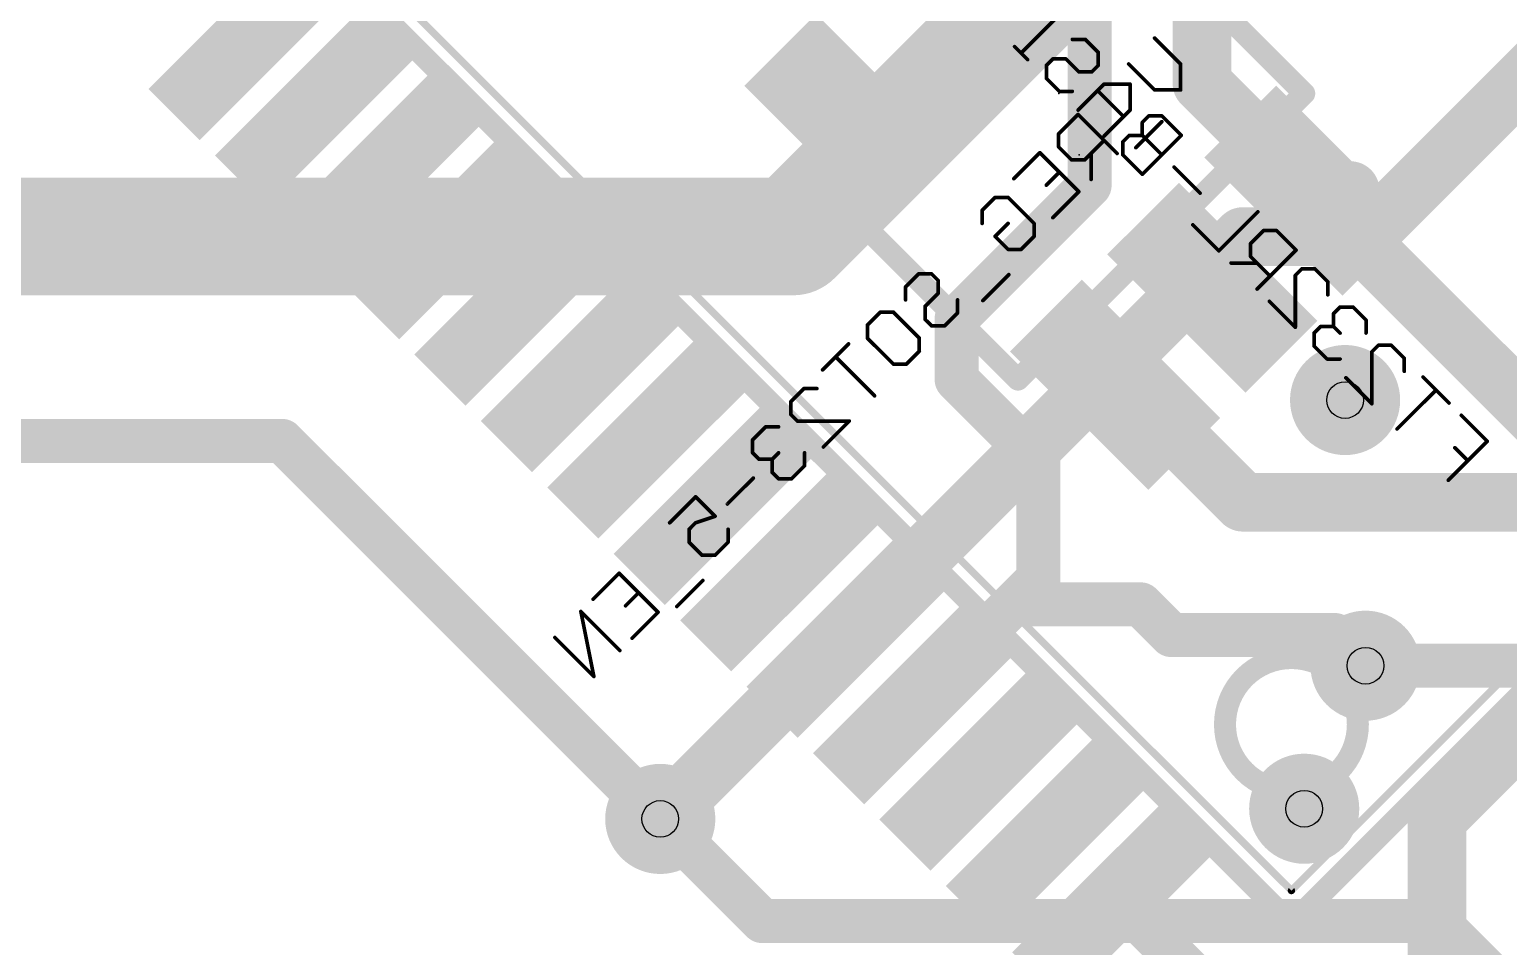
# Model space of a CAD drawing. Extents: x -76 to 580, y -41 to 95.
# Drawn here: x 428.53 to 438.76, y 4.77 to 11.12 of the extents above; entities that cross this region are included whole.
import ezdxf

# ---------------------------------------------------------------- set-up
doc = ezdxf.new("R2010")
doc.units = 0
for name, color, linetype in [('1', 22, 'CONTINUOUS'), ('16', 175, 'CONTINUOUS'), ('18', 82, 'CONTINUOUS'), ('22', 2, 'CONTINUOUS'), ('24', 7, 'CONTINUOUS'), ('28', 253, 'CONTINUOUS'), ('29', 253, 'CONTINUOUS'), ('30', 253, 'CONTINUOUS'), ('32', 253, 'CONTINUOUS'), ('44', 253, 'CONTINUOUS'), ('52', 253, 'CONTINUOUS')]:
    doc.layers.add(name, color=color, linetype=linetype)

# ---------------------------------------------------------------- blocks, each defined once
blk = doc.blocks.new('RECT')
blk.add_solid([(-0.5, -0.5), (0.5, -0.5), (-0.5, 0.5), (0.5, 0.5)])
blk = doc.blocks.new('ROUNDV')
at = {"const_width": 0.5}
blk.add_lwpolyline([(0, -0.25, 1), (0, 0.25, 1), (0, -0.25)], format="xyb", dxfattribs=at)

msp = doc.modelspace()

# ---------------------------------------------------------------- linework, layer by layer
at = {"layer": '1'}
for points, const_width in [([(441.8003, 13.7179), (437.7698, 9.6874)], 0.4064), ([(436.6384, 12.5158), (433.81, 9.6874)], 0.8128), ([(433.81, 9.6874), (417.5466, 9.6874)], 0.8128), ([(436.9213, 9.6874), (432.8908, 5.6569)], 0.4064), ([(437.7698, 9.6874), (436.9213, 9.6874)], 0.4064), ([(430.2745, 8.2731), (416.5566, 8.2731)], 0.3048), ([(432.8908, 5.6569), (430.2745, 8.2731)], 0.3048), ([(438.9719, 6.7175), (437.7698, 6.7175)], 0.3048), ([(433.5979, 4.9497), (432.8908, 5.6569)], 0.3048), ([(438.2648, 4.9497), (433.5979, 4.9497)], 0.3048), ([(441.6589, 1.5556), (438.2648, 4.9497)], 0.3048)]:
    msp.add_lwpolyline(points, dxfattribs=dict(at, const_width=const_width))
for points, const_width in [([(433.6663, 9.831, 1), (433.9537, 9.5437)], 0.4064), ([(433.81, 9.4842, 1), (433.81, 9.8906)], 0.4064), ([(436.9213, 9.789, 1), (436.9213, 9.5858)], 0.2032), ([(436.9931, 9.6155, 1), (436.8494, 9.7592)], 0.2032), ([(437.698, 9.7592, 1), (437.8416, 9.6155)], 0.2032), ([(437.7698, 9.5858, 1), (437.7698, 9.789)], 0.2032), ([(430.3284, 8.327, 1), (430.2206, 8.2193)], 0.1524), ([(430.2745, 8.1969, 1), (430.2745, 8.3493)], 0.1524), ([(437.7698, 6.7937, 1), (437.7698, 6.6413)], 0.1524), ([(432.8189, 5.7287, 1), (432.9626, 5.585)], 0.2032), ([(432.9447, 5.7107, 1), (432.8369, 5.603)], 0.1524), ([(432.8369, 5.603, 1), (432.9447, 5.7107)], 0.1524), ([(433.5979, 5.0259, 1), (433.5979, 4.8735)], 0.1524), ([(433.544, 4.8959, 1), (433.6518, 5.0036)], 0.1524), ([(438.3187, 5.0036, 1), (438.2109, 4.8959)], 0.1524), ([(438.2648, 4.8735, 1), (438.2648, 5.0259)], 0.1524)]:
    msp.add_lwpolyline(points, format="xyb", dxfattribs=dict(at, const_width=const_width))
at = {"layer": '16'}
for points, const_width in [([(436.6384, 12.5158), (436.6384, 10.748)], 0.4064), ([(435.8606, 10.0409), (435.8606, 11.3137)], 0.3048), ([(443.6388, 11.0309), (438.2648, 5.6569)], 0.4064), ([(436.6384, 10.748), (437.381, 10.0055)], 0.4064), ([(437.3455, 10.0409), (437.381, 10.0055)], 0.4064), ([(434.9414, 9.1217), (435.8606, 10.0409)], 0.3048), ([(437.381, 10.0055), (439.3962, 7.9903)], 0.4064), ([(437.6637, 10.0055), (437.381, 10.0055)], 0.4064), ([(434.9414, 8.6974), (434.9414, 9.1217)], 0.3048), ([(435.5071, 8.1317), (434.9414, 8.6974)], 0.3048), ([(436.0375, 8.662), (436.1082, 8.662)], 0.4064), ([(436.1082, 8.662), (436.9213, 7.8489)], 0.4064), ([(435.5071, 7.3186), (435.5071, 8.1317)], 0.3048), ([(436.9213, 7.8489), (439.3254, 7.8489)], 0.4064), ([(435.3303, 7.1418), (435.5071, 7.3186)], 0.3048), ([(435.3303, 7.1418), (434.672, 6.4835)], 0.3048), ([(436.2142, 7.1418), (435.3303, 7.1418)], 0.3048), ([(436.4263, 6.9296), (436.2142, 7.1418)], 0.3048), ([(434.177, 6.9431), (432.8908, 5.6569)], 0.3048), ([(434.2124, 6.9431), (434.177, 6.9431)], 0.3048), ([(434.3184, 6.9431), (434.2124, 6.9431)], 0.3048), ([(437.5577, 6.9296), (436.4263, 6.9296)], 0.3048), ([(437.7698, 6.7175), (437.5577, 6.9296)], 0.3048), ([(438.2648, 5.6569), (438.2648, 4.2426)], 0.4064), ([(439.0921, 2.0633), (436.0508, 5.1046)], 0.3048)]:
    msp.add_lwpolyline(points, dxfattribs=dict(at, const_width=const_width))
for points, const_width in [([(436.7103, 10.8199, 1), (436.5666, 10.6762)], 0.2032), ([(436.5368, 10.748, 1), (436.74, 10.748)], 0.2032), ([(437.4174, 10.1128, 1), (437.2737, 9.9691)], 0.2032), ([(435.9145, 9.987, 1), (435.8067, 10.0948)], 0.1524), ([(437.4528, 10.0773, 1), (437.3091, 9.9336)], 0.2032), ([(437.381, 10.1071, 1), (437.381, 9.9039)], 0.2032), ([(437.3091, 9.9336, 1), (437.4528, 10.0773)], 0.2032), ([(437.3091, 9.9336, 1), (437.4528, 10.0773)], 0.2032), ([(437.6637, 9.9039, 1), (437.6637, 10.1071)], 0.2032), ([(435.7844, 10.0409, 1), (435.9368, 10.0409)], 0.1524), ([(435.0176, 9.1217, 1), (434.8652, 9.1217)], 0.1524), ([(434.8875, 9.1756, 1), (434.9953, 9.0678)], 0.1524), ([(434.9953, 8.7513, 1), (434.8875, 8.6435)], 0.1524), ([(436.0375, 8.7636, 1), (436.0375, 8.5604)], 0.2032), ([(436.18, 8.7338, 1), (436.0363, 8.5901)], 0.2032), ([(436.1082, 8.5604, 1), (436.1082, 8.7636)], 0.2032), ([(434.8652, 8.6974, 1), (435.0176, 8.6974)], 0.1524), ([(435.5833, 8.1317, 1), (435.4309, 8.1317)], 0.1524), ([(435.4532, 8.0778, 1), (435.5609, 8.1856)], 0.1524), ([(436.9213, 7.9505, 1), (436.9213, 7.7473)], 0.2032), ([(436.8494, 7.777, 1), (436.9931, 7.9207)], 0.2032), ([(435.5609, 7.2647, 1), (435.4532, 7.3724)], 0.1524), ([(435.4309, 7.3186, 1), (435.5833, 7.3186)], 0.1524), ([(435.3303, 7.218, 1), (435.3303, 7.0656)], 0.1524), ([(435.2764, 7.1957, 1), (435.3842, 7.0879)], 0.1524), ([(435.3842, 7.0879, 1), (435.2764, 7.1957)], 0.1524), ([(436.2681, 7.1957, 1), (436.1603, 7.0879)], 0.1524), ([(436.2142, 7.0656, 1), (436.2142, 7.218)], 0.1524), ([(434.177, 7.0193, 1), (434.177, 6.8669)], 0.1524), ([(434.2309, 6.8892, 1), (434.1231, 6.997)], 0.1524), ([(434.2124, 7.0193, 1), (434.2124, 6.8669)], 0.1524), ([(434.2123, 6.8669, 1), (434.2124, 7.0193)], 0.1524), ([(434.3184, 6.8669, 1), (434.3184, 7.0193)], 0.1524), ([(436.4263, 7.0058, 1), (436.4263, 6.8534)], 0.1524), ([(436.3724, 6.8758, 1), (436.4802, 6.9835)], 0.1524), ([(437.6116, 6.9835, 1), (437.5038, 6.8758)], 0.1524), ([(437.5577, 6.8534, 1), (437.5577, 7.0058)], 0.1524), ([(437.7159, 6.6636, 1), (437.8237, 6.7714)], 0.1524), ([(434.6181, 6.5373, 1), (434.7259, 6.4296)], 0.1524), ([(438.3664, 5.6569, 1), (438.1632, 5.6569)], 0.2032), ([(432.8369, 5.7107, 1), (432.9447, 5.603)], 0.1524), ([(438.1929, 5.7287, 1), (438.3366, 5.585)], 0.2032), ([(436.1047, 5.1585, 1), (435.997, 5.0507)], 0.1524)]:
    msp.add_lwpolyline(points, format="xyb", dxfattribs=dict(at, const_width=const_width))
at = {"layer": '22', "const_width": 0.1524}
for points in [[(429.9032, 12.286), (437.2572, 4.9321)], [(437.2572, 4.9321), (441.3937, 9.0686)]]:
    msp.add_lwpolyline(points, dxfattribs=at)
at = {"layer": '22'}
for points, const_width in [([(437.2572, 5.8513, 1), (437.2572, 6.7705, 1), (437.2572, 5.8513)], 0.1524), ([(437.2302, 4.959, 1), (437.2841, 4.9051)], 0.0762), ([(437.2302, 4.9051, 1), (437.2841, 4.959)], 0.0762)]:
    msp.add_lwpolyline(points, format="xyb", dxfattribs=dict(at, const_width=const_width))
at = {"layer": '24'}
for p in [(435.6485, 10.6773), (435.7899, 10.253)]:
    msp.add_point(p, dxfattribs=at)
at = {"layer": '28'}
for points, const_width in [([(430.1324, 12.286), (437.2572, 5.1612)], 0.0508), ([(435.387, 10.9568), (435.6566, 11.2264)], 0.0254), ([(435.7415, 11.0517), (435.8314, 11.0517)], 0.0254), ([(435.8314, 11.0517), (435.9212, 10.9618)], 0.0254), ([(436.3105, 11.0615), (436.4903, 10.8817)], 0.0254), ([(435.4319, 10.9118), (435.3421, 11.0017)], 0.0254), ([(435.9212, 10.9618), (435.9212, 10.8719)], 0.0254), ([(435.6067, 10.9169), (435.5617, 10.8719)], 0.0254), ([(435.5617, 10.8719), (435.5617, 10.782)], 0.0254), ([(435.6965, 10.9169), (435.6067, 10.9169)], 0.0254), ([(435.7864, 10.827), (435.6965, 10.9169)], 0.0254), ([(435.9212, 10.8719), (435.8763, 10.827)], 0.0254), ([(436.3105, 10.702), (436.1308, 10.8817)], 0.0254), ([(436.4903, 10.8817), (436.4903, 10.702)], 0.0254), ([(435.5617, 10.782), (435.6516, 10.6922)], 0.0254), ([(435.9611, 10.7421), (435.7814, 10.5624)], 0.0254), ([(435.8763, 10.827), (435.7864, 10.827)], 0.0254), ([(436.1409, 10.7421), (435.9611, 10.7421)], 0.0254), ([(436.1409, 10.5624), (436.1409, 10.7421)], 0.0254), ([(435.6516, 10.6922), (435.7415, 10.6922)], 0.0254), ([(436.096, 10.5174), (435.9162, 10.6972)], 0.0254), ([(436.4903, 10.702), (436.3105, 10.702)], 0.0254), ([(435.7813, 10.5323), (435.6465, 10.3975)], 0.0254), ([(436.051, 10.2626), (435.7813, 10.5323)], 0.0254), ([(435.9611, 10.3826), (436.1409, 10.5624)], 0.0254), ([(436.3605, 10.4823), (436.1808, 10.3026)], 0.0254), ([(436.2707, 10.5225), (436.2257, 10.4775)], 0.0254), ([(436.2257, 10.4775), (436.2257, 10.3877)], 0.0254), ([(436.3606, 10.5225), (436.2707, 10.5225)], 0.0254), ([(436.4954, 10.3877), (436.3606, 10.5225)], 0.0254), ([(435.6465, 10.3975), (435.6465, 10.3076)], 0.0254), ([(435.8263, 10.2177), (435.9611, 10.3525)], 0.0254), ([(436.1359, 10.3877), (436.0909, 10.3427)], 0.0254), ([(436.0909, 10.3427), (436.0909, 10.2528)], 0.0254), ([(436.2257, 10.3877), (436.1359, 10.3877)], 0.0254), ([(436.2257, 10.118), (436.4954, 10.3877)], 0.0254), ([(436.3606, 10.2528), (436.2257, 10.3877)], 0.0254), ([(435.337, 10.0879), (435.5167, 10.2677)], 0.0254), ([(435.5167, 10.2677), (435.7864, 9.998)], 0.0254), ([(435.6465, 10.3076), (435.7364, 10.2177)], 0.0254), ([(435.8712, 10.2626), (435.8712, 10.0829)], 0.0254), ([(436.0909, 10.2528), (436.2257, 10.118)], 0.0254), ([(435.6515, 10.1329), (435.5617, 10.043)], 0.0254), ([(435.7364, 10.2177), (435.8263, 10.2177)], 0.0254), ([(436.6252, 9.9882), (436.4454, 10.168)], 0.0254), ([(435.1173, 9.8682), (435.2072, 9.9581)], 0.0254), ([(435.2072, 9.9581), (435.2971, 9.9581)], 0.0254), ([(435.2971, 9.9581), (435.4768, 9.7784)], 0.0254), ([(435.7864, 9.998), (435.6066, 9.8183)], 0.0254), ([(435.1173, 9.7784), (435.1173, 9.8682)], 0.0254), ([(437.0246, 9.8584), (436.7549, 9.5888)], 0.0254), ([(435.2072, 9.6885), (435.2971, 9.7784)], 0.0254), ([(435.4768, 9.7784), (435.4768, 9.6885)], 0.0254), ([(436.7549, 9.5888), (436.5752, 9.7686)], 0.0254), ([(437.0645, 9.7287), (436.9746, 9.6388)], 0.0254), ([(437.1544, 9.7287), (437.0645, 9.7287)], 0.0254), ([(437.2892, 9.5938), (437.1544, 9.7287)], 0.0254), ([(435.2971, 9.5986), (435.2072, 9.6885)], 0.0254), ([(435.4768, 9.6885), (435.3869, 9.5986)], 0.0254), ([(436.9746, 9.6388), (436.9746, 9.5489)], 0.0254), ([(435.3869, 9.5986), (435.2971, 9.5986)], 0.0254), ([(437.0196, 9.504), (436.8398, 9.504)], 0.0254), ([(436.9746, 9.5489), (437.1094, 9.4141)], 0.0254), ([(437.0196, 9.3242), (437.2892, 9.5938)], 0.0254), ([(434.5881, 9.339), (434.678, 9.4289)], 0.0254), ([(434.678, 9.4289), (434.7679, 9.4289)], 0.0254), ([(434.7679, 9.4289), (434.8128, 9.384)], 0.0254), ([(435.3021, 9.4239), (435.1223, 9.2441)], 0.0254), ([(437.2842, 9.4191), (437.3291, 9.4641)], 0.0254), ([(437.2842, 9.0596), (437.2842, 9.4191)], 0.0254), ([(437.3291, 9.4641), (437.419, 9.4641)], 0.0254), ([(437.419, 9.4641), (437.5089, 9.3742)], 0.0254), ([(434.5881, 9.2492), (434.5881, 9.339)], 0.0254), ([(434.8128, 9.384), (434.8128, 9.2941)], 0.0254), ([(437.5089, 9.3742), (437.5088, 9.2843)], 0.0254), ([(434.8128, 9.2941), (434.7229, 9.2042)], 0.0254), ([(434.7229, 9.2042), (434.7229, 9.1143)], 0.0254), ([(434.9476, 9.1593), (434.9476, 9.2492)], 0.0254), ([(437.1044, 9.2394), (437.2842, 9.0596)], 0.0254), ([(437.5937, 9.1995), (437.5488, 9.1545)], 0.0254), ([(437.6836, 9.1995), (437.5937, 9.1995)], 0.0254), ([(437.7735, 9.1096), (437.6836, 9.1995)], 0.0254), ([(434.3235, 9.0744), (434.4134, 9.1643)], 0.0254), ([(434.4134, 9.1643), (434.5033, 9.1643)], 0.0254), ([(434.5033, 9.1643), (434.683, 8.9846)], 0.0254), ([(434.7229, 9.1143), (434.7679, 9.0694)], 0.0254), ([(434.8577, 9.0694), (434.9476, 9.1593)], 0.0254), ([(437.5488, 9.1545), (437.5488, 9.0646)], 0.0254), ([(437.7735, 9.0197), (437.7735, 9.1096)], 0.0254), ([(434.3235, 8.9846), (434.3235, 9.0744)], 0.0254), ([(434.7679, 9.0694), (434.8577, 9.0694)], 0.0254), ([(437.2572, 5.1612), (441.1646, 9.0686)], 0.0508), ([(437.4589, 9.0646), (437.4139, 9.0197)], 0.0254), ([(437.4139, 9.0197), (437.4139, 8.9298)], 0.0254), ([(437.5488, 9.0646), (437.4589, 9.0646)], 0.0254), ([(437.5488, 9.0646), (437.5937, 9.0197)], 0.0254), ([(434.1937, 8.9446), (434.014, 8.7649)], 0.0254), ([(434.5033, 8.8048), (434.3235, 8.9846)], 0.0254), ([(434.683, 8.8947), (434.5931, 8.8048)], 0.0254), ([(434.683, 8.9846), (434.683, 8.8947)], 0.0254), ([(437.4139, 8.9298), (437.5038, 8.8399)], 0.0254), ([(437.8134, 8.8899), (437.8583, 8.9349)], 0.0254), ([(437.8134, 8.5304), (437.8134, 8.8899)], 0.0254), ([(437.8583, 8.9349), (437.9482, 8.9349)], 0.0254), ([(437.9482, 8.9349), (438.0381, 8.845)], 0.0254), ([(434.3735, 8.5851), (434.1038, 8.8548)], 0.0254), ([(434.5931, 8.8048), (434.5033, 8.8048)], 0.0254), ([(437.5038, 8.8399), (437.5937, 8.8399)], 0.0254), ([(438.0381, 8.845), (438.0381, 8.7551)], 0.0254), ([(437.6336, 8.7102), (437.8134, 8.5304)], 0.0254), ([(438.3476, 8.5354), (438.1678, 8.7152)], 0.0254), ([(433.7943, 8.5452), (433.8842, 8.6351)], 0.0254), ([(433.8842, 8.6351), (433.9741, 8.6351)], 0.0254), ([(437.9881, 8.3557), (438.2577, 8.6253)], 0.0254), ([(433.7943, 8.4553), (433.7943, 8.5452)], 0.0254), ([(433.8392, 8.4104), (433.7943, 8.4553)], 0.0254), ([(434.1987, 8.4104), (433.8392, 8.4104)], 0.0254), ([(434.019, 8.2306), (434.1987, 8.4104)], 0.0254), ([(438.6122, 8.2708), (438.4324, 8.4506)], 0.0254), ([(433.6196, 8.3705), (433.5297, 8.2806)], 0.0254), ([(433.5297, 8.2806), (433.5297, 8.1907)], 0.0254), ([(433.7094, 8.3705), (433.6196, 8.3705)], 0.0254), ([(433.5297, 8.1907), (433.5746, 8.1458)], 0.0254), ([(433.6645, 8.1458), (433.7094, 8.1907)], 0.0254), ([(433.8892, 8.1009), (433.8892, 8.1907)], 0.0254), ([(438.3426, 8.0012), (438.6122, 8.2708)], 0.0254), ([(438.4774, 8.136), (438.3875, 8.2259)], 0.0254), ([(433.5746, 8.1458), (433.6645, 8.1458)], 0.0254), ([(433.6645, 8.1458), (433.6645, 8.0559)], 0.0254), ([(433.7993, 8.011), (433.8892, 8.1009)], 0.0254), ([(433.5347, 8.016), (433.355, 7.8363)], 0.0254), ([(433.6645, 8.0559), (433.7094, 8.011)], 0.0254), ([(433.7094, 8.011), (433.7993, 8.011)], 0.0254), ([(432.9555, 7.7065), (433.1353, 7.8862)], 0.0254), ([(433.1353, 7.8862), (433.2701, 7.7514)], 0.0254), ([(433.1353, 7.7065), (433.0904, 7.6615)], 0.0254), ([(433.0904, 7.6615), (433.0904, 7.5716)], 0.0254), ([(433.2701, 7.7514), (433.1353, 7.7065)], 0.0254), ([(433.36, 7.5716), (433.36, 7.6615)], 0.0254), ([(433.0904, 7.5716), (433.1802, 7.4818)], 0.0254), ([(433.2701, 7.4818), (433.36, 7.5716)], 0.0254), ([(433.1802, 7.4818), (433.2701, 7.4818)], 0.0254), ([(432.4263, 7.1772), (432.6061, 7.357)], 0.0254), ([(432.6061, 7.357), (432.8757, 7.0874)], 0.0254), ([(433.1853, 7.307), (433.0055, 7.1273)], 0.0254), ([(432.7409, 7.2222), (432.651, 7.1323)], 0.0254), ([(432.6111, 6.8228), (432.3415, 7.0924)], 0.0254), ([(432.3415, 7.0924), (432.4314, 6.643)], 0.0254), ([(432.8757, 7.0874), (432.696, 6.9076)], 0.0254), ([(432.4314, 6.643), (432.1617, 6.9126)], 0.0254)]:
    msp.add_lwpolyline(points, dxfattribs=dict(at, const_width=const_width))
for points, const_width in [([(435.7415, 11.058, 1), (435.7415, 11.0453)], 0.0127), ([(435.8358, 11.0562, 1), (435.8269, 11.0472)], 0.0127), ([(435.8314, 11.0453, 1), (435.8314, 11.058)], 0.0127), ([(436.315, 11.066, 1), (436.306, 11.057)], 0.0127), ([(435.3465, 11.0062, 1), (435.3376, 10.9972)], 0.0127), ([(435.3825, 10.9613, 1), (435.3915, 10.9523)], 0.0127), ([(435.9276, 10.9618, 1), (435.9149, 10.9618)], 0.0127), ([(435.9167, 10.9573, 1), (435.9257, 10.9663)], 0.0127), ([(435.4274, 10.9073, 1), (435.4364, 10.9163)], 0.0127), ([(435.5572, 10.8764, 1), (435.5662, 10.8674)], 0.0127), ([(435.5681, 10.8719, 1), (435.5554, 10.8719)], 0.0127), ([(435.6067, 10.9232, 1), (435.6067, 10.9105)], 0.0127), ([(435.6111, 10.9124, 1), (435.6022, 10.9213)], 0.0127), ([(435.701, 10.9213, 1), (435.692, 10.9124)], 0.0127), ([(435.6965, 10.9105, 1), (435.6965, 10.9232)], 0.0127), ([(435.9149, 10.8719, 1), (435.9276, 10.8719)], 0.0127), ([(435.9257, 10.8674, 1), (435.9167, 10.8764)], 0.0127), ([(436.1353, 10.8862, 1), (436.1263, 10.8772)], 0.0127), ([(436.4966, 10.8817, 1), (436.4839, 10.8817)], 0.0127), ([(436.4858, 10.8772, 1), (436.4948, 10.8862)], 0.0127), ([(435.5662, 10.7865, 1), (435.5572, 10.7775)], 0.0127), ([(435.5554, 10.782, 1), (435.5681, 10.782)], 0.0127), ([(435.7864, 10.8333, 1), (435.7864, 10.8206)], 0.0127), ([(435.7819, 10.8225, 1), (435.7909, 10.8315)], 0.0127), ([(435.8718, 10.8315, 1), (435.8808, 10.8225)], 0.0127), ([(435.8763, 10.8206, 1), (435.8763, 10.8333)], 0.0127), ([(435.9611, 10.7485, 1), (435.9611, 10.7358)], 0.0127), ([(435.9656, 10.7376, 1), (435.9566, 10.7466)], 0.0127), ([(436.1472, 10.7421, 1), (436.1346, 10.7421)], 0.0127), ([(436.1409, 10.7358, 1), (436.1409, 10.7485)], 0.0127), ([(435.6516, 10.6985, 1), (435.6516, 10.6858)], 0.0127), ([(435.6471, 10.6877, 1), (435.6561, 10.6966)], 0.0127), ([(435.7415, 10.6858, 1), (435.7415, 10.6985)], 0.0127), ([(435.9207, 10.7017, 1), (435.9117, 10.6927)], 0.0127), ([(436.3105, 10.7083, 1), (436.3105, 10.6956)], 0.0127), ([(436.306, 10.6975, 1), (436.315, 10.7065)], 0.0127), ([(436.4839, 10.702, 1), (436.4966, 10.702)], 0.0127), ([(436.4903, 10.6956, 1), (436.4903, 10.7083)], 0.0127), ([(435.7858, 10.5368, 1), (435.7768, 10.5278)], 0.0127), ([(435.7769, 10.5669, 1), (435.7859, 10.5579)], 0.0127), ([(435.7858, 10.5278, 1), (435.7768, 10.5368)], 0.0127), ([(436.1345, 10.5624, 1), (436.1472, 10.5624)], 0.0127), ([(436.1454, 10.5579, 1), (436.1364, 10.5669)], 0.0127), ([(436.0915, 10.5129, 1), (436.1004, 10.5219)], 0.0127), ([(436.2321, 10.4775, 1), (436.2194, 10.4775)], 0.0127), ([(436.2213, 10.482, 1), (436.2302, 10.473)], 0.0127), ([(436.2707, 10.5288, 1), (436.2707, 10.5161)], 0.0127), ([(436.2752, 10.518, 1), (436.2662, 10.527)], 0.0127), ([(436.365, 10.527, 1), (436.3561, 10.518)], 0.0127), ([(436.365, 10.4778, 1), (436.356, 10.4868)], 0.0127), ([(436.3606, 10.5161, 1), (436.3606, 10.5288)], 0.0127), ([(435.6529, 10.3975, 1), (435.6402, 10.3975)], 0.0127), ([(435.642, 10.402, 1), (435.651, 10.393)], 0.0127), ([(435.9566, 10.3871, 1), (435.9656, 10.3781)], 0.0127), ([(435.9656, 10.348, 1), (435.9566, 10.357)], 0.0127), ([(436.0864, 10.3472, 1), (436.0954, 10.3382)], 0.0127), ([(436.0973, 10.3427, 1), (436.0846, 10.3427)], 0.0127), ([(436.1359, 10.394, 1), (436.1359, 10.3813)], 0.0127), ([(436.1404, 10.3832, 1), (436.1314, 10.3921)], 0.0127), ([(436.2302, 10.3921, 1), (436.2213, 10.3832)], 0.0127), ([(436.2194, 10.3877, 1), (436.2321, 10.3877)], 0.0127), ([(436.2257, 10.3813, 1), (436.2257, 10.394)], 0.0127), ([(436.4999, 10.3832, 1), (436.4909, 10.3921)], 0.0127), ([(436.4909, 10.3832, 1), (436.4999, 10.3921)], 0.0127), ([(435.5212, 10.2722, 1), (435.5122, 10.2632)], 0.0127), ([(435.5212, 10.2632, 1), (435.5122, 10.2722)], 0.0127), ([(435.651, 10.3121, 1), (435.642, 10.3031)], 0.0127), ([(435.6402, 10.3076, 1), (435.6529, 10.3076)], 0.0127), ([(435.8776, 10.2626, 1), (435.8649, 10.2626)], 0.0127), ([(436.0465, 10.2582, 1), (436.0555, 10.2671)], 0.0127), ([(436.0954, 10.2573, 1), (436.0864, 10.2483)], 0.0127), ([(436.0846, 10.2528, 1), (436.0973, 10.2528)], 0.0127), ([(436.1763, 10.307, 1), (436.1852, 10.2981)], 0.0127), ([(436.3561, 10.2483, 1), (436.365, 10.2573)], 0.0127), ([(435.656, 10.1284, 1), (435.6471, 10.1373)], 0.0127), ([(435.7364, 10.2241, 1), (435.7364, 10.2114)], 0.0127), ([(435.7319, 10.2132, 1), (435.7409, 10.2222)], 0.0127), ([(435.8218, 10.2222, 1), (435.8308, 10.2132)], 0.0127), ([(435.8263, 10.2114, 1), (435.8263, 10.2241)], 0.0127), ([(436.2213, 10.1225, 1), (436.2302, 10.1135)], 0.0127), ([(436.2213, 10.1135, 1), (436.2302, 10.1225)], 0.0127), ([(436.4499, 10.1725, 1), (436.4409, 10.1635)], 0.0127), ([(435.3325, 10.0924, 1), (435.3415, 10.0834)], 0.0127), ([(435.5572, 10.0475, 1), (435.5662, 10.0385)], 0.0127), ([(435.8649, 10.0829, 1), (435.8776, 10.0829)], 0.0127), ([(435.2072, 9.9645, 1), (435.2072, 9.9518)], 0.0127), ([(435.2117, 9.9536, 1), (435.2027, 9.9626)], 0.0127), ([(435.3016, 9.9626, 1), (435.2926, 9.9536)], 0.0127), ([(435.2971, 9.9518, 1), (435.2971, 9.9645)], 0.0127), ([(435.7909, 9.9936, 1), (435.7819, 10.0025)], 0.0127), ([(435.7819, 9.9936, 1), (435.7909, 10.0025)], 0.0127), ([(436.6207, 9.9837, 1), (436.6297, 9.9927)], 0.0127), ([(435.1237, 9.8682, 1), (435.111, 9.8682)], 0.0127), ([(435.1128, 9.8727, 1), (435.1218, 9.8638)], 0.0127), ([(435.6021, 9.8228, 1), (435.6111, 9.8138)], 0.0127), ([(437.0291, 9.854, 1), (437.0201, 9.8629)], 0.0127), ([(435.111, 9.7784, 1), (435.1237, 9.7784)], 0.0127), ([(435.3016, 9.7739, 1), (435.2926, 9.7829)], 0.0127), ([(435.4832, 9.7784, 1), (435.4705, 9.7784)], 0.0127), ([(435.4723, 9.7739, 1), (435.4813, 9.7829)], 0.0127), ([(436.5797, 9.7731, 1), (436.5707, 9.7641)], 0.0127), ([(437.0645, 9.735, 1), (437.0645, 9.7223)], 0.0127), ([(437.069, 9.7242, 1), (437.06, 9.7331)], 0.0127), ([(437.1589, 9.7331, 1), (437.1499, 9.7242)], 0.0127), ([(437.1544, 9.7223, 1), (437.1544, 9.735)], 0.0127), ([(435.2117, 9.693, 1), (435.2027, 9.684)], 0.0127), ([(435.2027, 9.693, 1), (435.2117, 9.684)], 0.0127), ([(435.4705, 9.6885, 1), (435.4832, 9.6885)], 0.0127), ([(435.4813, 9.684, 1), (435.4723, 9.693)], 0.0127), ([(436.9701, 9.6433, 1), (436.9791, 9.6343)], 0.0127), ([(436.981, 9.6388, 1), (436.9683, 9.6388)], 0.0127), ([(435.2971, 9.605, 1), (435.2971, 9.5923)], 0.0127), ([(435.2926, 9.5941, 1), (435.3016, 9.6031)], 0.0127), ([(435.3825, 9.6031, 1), (435.3914, 9.5941)], 0.0127), ([(435.3869, 9.5923, 1), (435.3869, 9.605)], 0.0127), ([(436.7505, 9.5933, 1), (436.7594, 9.5843)], 0.0127), ([(436.7505, 9.5843, 1), (436.7594, 9.5933)], 0.0127), ([(436.8398, 9.5103, 1), (436.8398, 9.4976)], 0.0127), ([(436.9791, 9.5534, 1), (436.9701, 9.5444)], 0.0127), ([(436.9683, 9.5489, 1), (436.981, 9.5489)], 0.0127), ([(437.0195, 9.4976, 1), (437.0196, 9.5103)], 0.0127), ([(437.2937, 9.5894, 1), (437.2847, 9.5983)], 0.0127), ([(437.2847, 9.5894, 1), (437.2937, 9.5983)], 0.0127), ([(434.678, 9.4353, 1), (434.678, 9.4226)], 0.0127), ([(434.6825, 9.4244, 1), (434.6735, 9.4334)], 0.0127), ([(434.7723, 9.4334, 1), (434.7634, 9.4244)], 0.0127), ([(434.7679, 9.4226, 1), (434.7679, 9.4353)], 0.0127), ([(435.3066, 9.4194, 1), (435.2976, 9.4284)], 0.0127), ([(437.1049, 9.4096, 1), (437.1139, 9.4186)], 0.0127), ([(437.2905, 9.4191, 1), (437.2778, 9.4191)], 0.0127), ([(437.2797, 9.4236, 1), (437.2886, 9.4146)], 0.0127), ([(437.3291, 9.4704, 1), (437.3291, 9.4577)], 0.0127), ([(437.3336, 9.4596, 1), (437.3246, 9.4685)], 0.0127), ([(437.4235, 9.4685, 1), (437.4145, 9.4596)], 0.0127), ([(437.419, 9.4577, 1), (437.419, 9.4704)], 0.0127), ([(434.5944, 9.339, 1), (434.5817, 9.339)], 0.0127), ([(434.5836, 9.3435, 1), (434.5926, 9.3345)], 0.0127), ([(434.8191, 9.384, 1), (434.8064, 9.384)], 0.0127), ([(434.8083, 9.3795, 1), (434.8173, 9.3885)], 0.0127), ([(437.0151, 9.3287, 1), (437.024, 9.3197)], 0.0127), ([(437.5152, 9.3742, 1), (437.5025, 9.3742)], 0.0127), ([(437.5044, 9.3697, 1), (437.5133, 9.3787)], 0.0127), ([(434.5817, 9.2492, 1), (434.5944, 9.2492)], 0.0127), ([(434.7184, 9.2087, 1), (434.7274, 9.1997)], 0.0127), ([(434.7293, 9.2042, 1), (434.7166, 9.2042)], 0.0127), ([(434.8064, 9.2941, 1), (434.8191, 9.2941)], 0.0127), ([(434.8173, 9.2896, 1), (434.8083, 9.2986)], 0.0127), ([(434.954, 9.2492, 1), (434.9413, 9.2492)], 0.0127), ([(435.1179, 9.2486, 1), (435.1268, 9.2396)], 0.0127), ([(437.1089, 9.2438, 1), (437.0999, 9.2349)], 0.0127), ([(437.5025, 9.2843, 1), (437.5152, 9.2843)], 0.0127), ([(437.5937, 9.2058, 1), (437.5937, 9.1931)], 0.0127), ([(437.5982, 9.195, 1), (437.5892, 9.2039)], 0.0127), ([(437.6881, 9.2039, 1), (437.6791, 9.195)], 0.0127), ([(437.6836, 9.1931, 1), (437.6836, 9.2058)], 0.0127), ([(434.4134, 9.1707, 1), (434.4134, 9.158)], 0.0127), ([(434.4179, 9.1598, 1), (434.4089, 9.1688)], 0.0127), ([(434.5077, 9.1688, 1), (434.4988, 9.1598)], 0.0127), ([(434.5033, 9.158, 1), (434.5033, 9.1707)], 0.0127), ([(434.7274, 9.1188, 1), (434.7184, 9.1099)], 0.0127), ([(434.7166, 9.1143, 1), (434.7293, 9.1143)], 0.0127), ([(434.9413, 9.1593, 1), (434.954, 9.1593)], 0.0127), ([(434.9521, 9.1548, 1), (434.9431, 9.1638)], 0.0127), ([(437.5551, 9.1545, 1), (437.5424, 9.1545)], 0.0127), ([(437.5443, 9.159, 1), (437.5532, 9.15)], 0.0127), ([(437.7798, 9.1096, 1), (437.7671, 9.1096)], 0.0127), ([(437.769, 9.1051, 1), (437.7779, 9.1141)], 0.0127), ([(434.3298, 9.0744, 1), (434.3171, 9.0744)], 0.0127), ([(434.319, 9.0789, 1), (434.328, 9.0699)], 0.0127), ([(434.7679, 9.0758, 1), (434.7679, 9.0631)], 0.0127), ([(434.7634, 9.0649, 1), (434.7723, 9.0739)], 0.0127), ([(434.8532, 9.0739, 1), (434.8622, 9.0649)], 0.0127), ([(434.8577, 9.0631, 1), (434.8577, 9.0758)], 0.0127), ([(437.2778, 9.0596, 1), (437.2905, 9.0596)], 0.0127), ([(437.2797, 9.0551, 1), (437.2886, 9.0641)], 0.0127), ([(437.4203, 9.0197, 1), (437.4076, 9.0197)], 0.0127), ([(437.4095, 9.0242, 1), (437.4184, 9.0152)], 0.0127), ([(437.4589, 9.071, 1), (437.4589, 9.0583)], 0.0127), ([(437.4634, 9.0601, 1), (437.4544, 9.0691)], 0.0127), ([(437.5424, 9.0646, 1), (437.5551, 9.0646)], 0.0127), ([(437.5532, 9.0691, 1), (437.5443, 9.0601)], 0.0127), ([(437.5488, 9.0583, 1), (437.5488, 9.071)], 0.0127), ([(437.5892, 9.0152, 1), (437.5982, 9.0242)], 0.0127), ([(437.7671, 9.0197, 1), (437.7798, 9.0197)], 0.0127), ([(434.1982, 8.9402, 1), (434.1892, 8.9491)], 0.0127), ([(434.3171, 8.9846, 1), (434.3298, 8.9846)], 0.0127), ([(434.328, 8.989, 1), (434.319, 8.9801)], 0.0127), ([(434.6894, 8.9846, 1), (434.6767, 8.9846)], 0.0127), ([(434.6767, 8.8947, 1), (434.6894, 8.8947)], 0.0127), ([(434.6785, 8.9801, 1), (434.6875, 8.989)], 0.0127), ([(434.6875, 8.8902, 1), (434.6785, 8.8992)], 0.0127), ([(437.4184, 8.9343, 1), (437.4095, 8.9253)], 0.0127), ([(437.4076, 8.9298, 1), (437.4203, 8.9298)], 0.0127), ([(437.8197, 8.8899, 1), (437.807, 8.8899)], 0.0127), ([(437.8089, 8.8944, 1), (437.8178, 8.8854)], 0.0127), ([(437.8583, 8.9412, 1), (437.8583, 8.9285)], 0.0127), ([(437.8628, 8.9304, 1), (437.8538, 8.9393)], 0.0127), ([(437.9527, 8.9393, 1), (437.9437, 8.9304)], 0.0127), ([(437.9482, 8.9285, 1), (437.9482, 8.9412)], 0.0127), ([(434.1083, 8.8593, 1), (434.0993, 8.8503)], 0.0127), ([(434.5033, 8.8111, 1), (434.5033, 8.7984)], 0.0127), ([(434.4988, 8.8003, 1), (434.5077, 8.8093)], 0.0127), ([(434.5886, 8.8093, 1), (434.5976, 8.8003)], 0.0127), ([(434.5931, 8.7984, 1), (434.5931, 8.8111)], 0.0127), ([(437.5038, 8.8463, 1), (437.5038, 8.8336)], 0.0127), ([(437.4993, 8.8354, 1), (437.5083, 8.8444)], 0.0127), ([(437.5937, 8.8336, 1), (437.5937, 8.8463)], 0.0127), ([(438.0444, 8.845, 1), (438.0317, 8.845)], 0.0127), ([(438.0336, 8.8405, 1), (438.0425, 8.8495)], 0.0127), ([(434.0095, 8.7694, 1), (434.0184, 8.7604)], 0.0127), ([(437.6381, 8.7146, 1), (437.6291, 8.7057)], 0.0127), ([(438.0317, 8.7551, 1), (438.0444, 8.7551)], 0.0127), ([(438.1723, 8.7197, 1), (438.1634, 8.7107)], 0.0127), ([(433.8842, 8.6414, 1), (433.8842, 8.6288)], 0.0127), ([(433.8887, 8.6306, 1), (433.8797, 8.6396)], 0.0127), ([(433.974, 8.6287, 1), (433.9741, 8.6414)], 0.0127), ([(434.369, 8.5806, 1), (434.378, 8.5896)], 0.0127), ([(438.2622, 8.6208, 1), (438.2532, 8.6298)], 0.0127), ([(433.8006, 8.5452, 1), (433.7879, 8.5452)], 0.0127), ([(433.7898, 8.5497, 1), (433.7988, 8.5407)], 0.0127), ([(437.807, 8.5304, 1), (437.8197, 8.5304)], 0.0127), ([(437.8089, 8.5259, 1), (437.8178, 8.5349)], 0.0127), ([(438.3431, 8.5309, 1), (438.3521, 8.5399)], 0.0127), ([(433.7879, 8.4553, 1), (433.8006, 8.4553)], 0.0127), ([(433.7988, 8.4598, 1), (433.7898, 8.4509)], 0.0127), ([(433.8392, 8.4168, 1), (433.8392, 8.4041)], 0.0127), ([(433.8347, 8.4059, 1), (433.8437, 8.4149)], 0.0127), ([(434.2032, 8.4059, 1), (434.1943, 8.4149)], 0.0127), ([(434.1987, 8.4041, 1), (434.1987, 8.4168)], 0.0127), ([(438.4369, 8.4551, 1), (438.428, 8.4461)], 0.0127), ([(433.536, 8.2806, 1), (433.5233, 8.2806)], 0.0127), ([(433.5252, 8.2851, 1), (433.5342, 8.2761)], 0.0127), ([(433.6196, 8.3768, 1), (433.6196, 8.3641)], 0.0127), ([(433.6241, 8.366, 1), (433.6151, 8.375)], 0.0127), ([(433.7094, 8.3641, 1), (433.7094, 8.3768)], 0.0127), ([(437.9836, 8.3602, 1), (437.9926, 8.3512)], 0.0127), ([(433.5342, 8.1952, 1), (433.5252, 8.1862)], 0.0127), ([(433.5233, 8.1907, 1), (433.536, 8.1907)], 0.0127), ([(433.7139, 8.1862, 1), (433.705, 8.1952)], 0.0127), ([(433.8956, 8.1907, 1), (433.8829, 8.1907)], 0.0127), ([(434.0145, 8.2351, 1), (434.0235, 8.2262)], 0.0127), ([(438.392, 8.2304, 1), (438.383, 8.2214)], 0.0127), ([(438.6167, 8.2663, 1), (438.6077, 8.2753)], 0.0127), ([(438.6077, 8.2663, 1), (438.6167, 8.2753)], 0.0127), ([(433.5746, 8.1521, 1), (433.5746, 8.1394)], 0.0127), ([(433.5701, 8.1413, 1), (433.5791, 8.1503)], 0.0127), ([(433.66, 8.1503, 1), (433.669, 8.1413)], 0.0127), ([(433.6709, 8.1458, 1), (433.6582, 8.1458)], 0.0127), ([(433.6645, 8.1394, 1), (433.6645, 8.1521)], 0.0127), ([(433.8829, 8.1009, 1), (433.8956, 8.1009)], 0.0127), ([(433.8937, 8.0964, 1), (433.8847, 8.1053)], 0.0127), ([(438.4729, 8.1315, 1), (438.4819, 8.1405)], 0.0127), ([(433.5392, 8.0115, 1), (433.5302, 8.0205)], 0.0127), ([(433.669, 8.0604, 1), (433.66, 8.0514)], 0.0127), ([(433.6582, 8.0559, 1), (433.6709, 8.0559)], 0.0127), ([(433.7094, 8.0173, 1), (433.7094, 8.0046)], 0.0127), ([(433.705, 8.0065, 1), (433.7139, 8.0155)], 0.0127), ([(433.7948, 8.0155, 1), (433.8038, 8.0065)], 0.0127), ([(433.7993, 8.0046, 1), (433.7993, 8.0173)], 0.0127), ([(438.3381, 8.0057, 1), (438.3471, 7.9967)], 0.0127), ([(433.1398, 7.8907, 1), (433.1308, 7.8817)], 0.0127), ([(433.1398, 7.8817, 1), (433.1308, 7.8907)], 0.0127), ([(433.3505, 7.8407, 1), (433.3595, 7.8318)], 0.0127), ([(432.9511, 7.711, 1), (432.96, 7.702)], 0.0127), ([(433.0967, 7.6615, 1), (433.084, 7.6615)], 0.0127), ([(433.1333, 7.7125, 1), (433.1373, 7.7004)], 0.0127), ([(433.1398, 7.702, 1), (433.1308, 7.711)], 0.0127), ([(433.2656, 7.7469, 1), (433.2746, 7.7559)], 0.0127), ([(433.2721, 7.7454, 1), (433.2681, 7.7574)], 0.0127), ([(433.3663, 7.6615, 1), (433.3536, 7.6615)], 0.0127), ([(433.0859, 7.666, 1), (433.0948, 7.657)], 0.0127), ([(433.0948, 7.5761, 1), (433.0859, 7.5672)], 0.0127), ([(433.084, 7.5716, 1), (433.0967, 7.5716)], 0.0127), ([(433.3536, 7.5716, 1), (433.3663, 7.5716)], 0.0127), ([(433.3645, 7.5672, 1), (433.3555, 7.5761)], 0.0127), ([(433.1802, 7.4881, 1), (433.1802, 7.4754)], 0.0127), ([(433.1758, 7.4773, 1), (433.1847, 7.4863)], 0.0127), ([(433.2656, 7.4863, 1), (433.2746, 7.4773)], 0.0127), ([(433.2701, 7.4754, 1), (433.2701, 7.4881)], 0.0127), ([(432.6106, 7.3615, 1), (432.6016, 7.3525)], 0.0127), ([(432.6106, 7.3525, 1), (432.6016, 7.3615)], 0.0127), ([(433.1898, 7.3025, 1), (433.1808, 7.3115)], 0.0127), ([(432.4218, 7.1817, 1), (432.4308, 7.1728)], 0.0127), ([(432.7454, 7.2177, 1), (432.7364, 7.2267)], 0.0127), ([(432.346, 7.0969, 1), (432.337, 7.0879)], 0.0127), ([(432.3477, 7.0936, 1), (432.3353, 7.0912)], 0.0127), ([(432.6465, 7.1368, 1), (432.6555, 7.1278)], 0.0127), ([(432.8802, 7.0829, 1), (432.8712, 7.0919)], 0.0127), ([(432.8712, 7.0829, 1), (432.8802, 7.0919)], 0.0127), ([(433.001, 7.1318, 1), (433.01, 7.1228)], 0.0127), ([(432.1662, 6.9171, 1), (432.1572, 6.9082)], 0.0127), ([(432.6915, 6.9121, 1), (432.7005, 6.9031)], 0.0127), ([(432.6066, 6.8183, 1), (432.6156, 6.8273)], 0.0127), ([(432.4251, 6.6418, 1), (432.4376, 6.6443)], 0.0127), ([(432.4269, 6.6385, 1), (432.4359, 6.6475)], 0.0127), ([(437.2482, 5.1701, 1), (437.2661, 5.1522)], 0.0254), ([(437.2482, 5.1522, 1), (437.2661, 5.1701)], 0.0254)]:
    msp.add_lwpolyline(points, format="xyb", dxfattribs=dict(at, const_width=const_width))
at = {"layer": '44'}
for centre in [(437.6284, 8.556), (437.7698, 6.7175), (437.3455, 5.7276), (432.8908, 5.6569)]:
    msp.add_circle(centre, 0.127, dxfattribs=at)
at = {"layer": '52', "const_width": 0.1524}
for points in [[(436.2142, 11.8087), (434.2343, 9.8288)], [(436.2142, 11.8087), (437.3455, 10.6773)], [(435.3656, 8.6974), (437.3455, 10.6773)], [(434.2343, 9.8288), (435.3656, 8.6974)]]:
    msp.add_lwpolyline(points, dxfattribs=at)
at = {"layer": '52', "const_width": 0.0762}
for points in [[(437.3725, 10.6504, 1), (437.3186, 10.7043)], [(437.3186, 10.6504, 1), (437.3725, 10.7043)], [(434.2612, 9.8557, 1), (434.2073, 9.8018)], [(434.2073, 9.8557, 1), (434.2612, 9.8018)], [(435.3387, 8.7244, 1), (435.3926, 8.6705)], [(435.3387, 8.6705, 1), (435.3926, 8.7244)]]:
    msp.add_lwpolyline(points, format="xyb", dxfattribs=at)

# ---------------------------------------------------------------- block references
at = {"layer": '16'}
for p, xscale, yscale, rotation in [((430.0758, 11.0797), 0.348, 1.397, 135), ((430.5354, 10.62), 0.348, 1.397, 135), ((434.1988, 10.5006), 0.55, 1.2, 225), ((430.995, 10.1604), 0.348, 1.397, 135), ((437.381, 10.0055), 0.55, 1.2, 225), ((431.4546, 9.7008), 0.348, 1.397, 135), ((436.7092, 9.3337), 0.55, 1.2, 225), ((431.9143, 9.2412), 0.348, 1.397, 135), ((432.3739, 8.7816), 0.348, 1.397, 135), ((436.0375, 8.662), 0.55, 1.2, 225), ((432.8335, 8.3219), 0.348, 1.397, 135), ((433.2931, 7.8623), 0.348, 1.397, 135), ((433.7527, 7.4027), 0.348, 1.397, 135), ((434.2124, 6.9431), 0.348, 1.397, 135), ((434.672, 6.4835), 0.348, 1.397, 135), ((435.1316, 6.0238), 0.348, 1.397, 135), ((435.5912, 5.5642), 0.348, 1.397, 135), ((436.0508, 5.1046), 0.348, 1.397, 135)]:
    msp.add_blockref('RECT', p, dxfattribs=dict(at, xscale=xscale, yscale=yscale, rotation=rotation))
at = {"layer": '18', "xscale": 0.6096, "yscale": 0.6096}
for p in [(437.6284, 8.556), (437.6284, 8.556), (437.7698, 6.7175), (437.7698, 6.7175), (432.8908, 5.6569), (432.8908, 5.6569), (437.3455, 5.7276), (437.3455, 5.7276)]:
    msp.add_blockref('ROUNDV', p, dxfattribs=at)
at = {"layer": '29', "xscale": 0.762, "yscale": 0.762}
for p in [(437.6284, 8.556), (437.7698, 6.7175), (432.8908, 5.6569), (437.3455, 5.7276)]:
    msp.add_blockref('ROUNDV', p, dxfattribs=at)
at = {"layer": '30'}
for p, xscale, yscale, rotation in [((435.5423, 11.8441), 0.7024, 1.3524, 225), ((430.0758, 11.0797), 0.5004, 1.5494, 135), ((430.5354, 10.62), 0.5004, 1.5494, 135), ((434.1988, 10.5006), 0.7024, 1.3524, 225), ((430.995, 10.1604), 0.5004, 1.5494, 135), ((437.381, 10.0055), 0.7024, 1.3524, 225), ((431.4546, 9.7008), 0.5004, 1.5494, 135), ((436.7092, 9.3337), 0.7024, 1.3524, 225), ((431.9143, 9.2412), 0.5004, 1.5494, 135), ((432.3739, 8.7816), 0.5004, 1.5494, 135), ((436.0375, 8.662), 0.7024, 1.3524, 225), ((432.8335, 8.3219), 0.5004, 1.5494, 135), ((433.2931, 7.8623), 0.5004, 1.5494, 135), ((433.7527, 7.4027), 0.5004, 1.5494, 135), ((434.2124, 6.9431), 0.5004, 1.5494, 135), ((434.672, 6.4835), 0.5004, 1.5494, 135), ((435.1316, 6.0238), 0.5004, 1.5494, 135), ((435.5912, 5.5642), 0.5004, 1.5494, 135), ((436.0508, 5.1046), 0.5004, 1.5494, 135)]:
    msp.add_blockref('RECT', p, dxfattribs=dict(at, xscale=xscale, yscale=yscale, rotation=rotation))
at = {"layer": '30', "xscale": 0.762, "yscale": 0.762}
for p in [(437.6284, 8.556), (437.7698, 6.7175), (432.8908, 5.6569), (437.3455, 5.7276)]:
    msp.add_blockref('ROUNDV', p, dxfattribs=at)
at = {"layer": '32'}
for p, xscale, yscale, rotation in [((430.0758, 11.0797), 0.348, 1.397, 135), ((430.5354, 10.62), 0.348, 1.397, 135), ((434.1988, 10.5006), 0.55, 1.2, 225), ((430.995, 10.1604), 0.348, 1.397, 135), ((437.381, 10.0055), 0.55, 1.2, 225), ((431.4546, 9.7008), 0.348, 1.397, 135), ((436.7092, 9.3337), 0.55, 1.2, 225), ((431.9143, 9.2412), 0.348, 1.397, 135), ((432.3739, 8.7816), 0.348, 1.397, 135), ((436.0375, 8.662), 0.55, 1.2, 225), ((432.8335, 8.3219), 0.348, 1.397, 135), ((433.2931, 7.8623), 0.348, 1.397, 135), ((433.7527, 7.4027), 0.348, 1.397, 135), ((434.2124, 6.9431), 0.348, 1.397, 135), ((434.672, 6.4835), 0.348, 1.397, 135), ((435.1316, 6.0238), 0.348, 1.397, 135), ((435.5912, 5.5642), 0.348, 1.397, 135), ((436.0508, 5.1046), 0.348, 1.397, 135)]:
    msp.add_blockref('RECT', p, dxfattribs=dict(at, xscale=xscale, yscale=yscale, rotation=rotation))
at = {"layer": '52'}
for p, xscale, yscale, rotation in [((430.2336, 11.2375), 0.325, 0.9344, 135), ((430.6932, 10.7779), 0.325, 0.9344, 135), ((431.1528, 10.3182), 0.325, 0.9344, 135), ((434.2873, 10.4121), 0.5, 0.65, 225), ((437.2925, 10.0939), 0.5, 0.65, 225), ((431.6125, 9.8586), 0.325, 0.9344, 135), ((432.0721, 9.399), 0.325, 0.9344, 135), ((436.6208, 9.4222), 0.5, 0.65, 225), ((432.5317, 8.9394), 0.325, 0.9344, 135), ((435.949, 8.7504), 0.5, 0.65, 225), ((432.9913, 8.4798), 0.325, 0.9344, 135), ((433.4509, 8.0201), 0.325, 0.9344, 135), ((433.9106, 7.5605), 0.325, 0.9344, 135), ((434.3702, 7.1009), 0.325, 0.9344, 135), ((434.8298, 6.6413), 0.325, 0.9344, 135), ((435.2894, 6.1817), 0.325, 0.9344, 135), ((435.749, 5.722), 0.325, 0.9344, 135), ((436.2087, 5.2624), 0.325, 0.9344, 135)]:
    msp.add_blockref('RECT', p, dxfattribs=dict(at, xscale=xscale, yscale=yscale, rotation=rotation))

doc.saveas('drawing.dxf')
